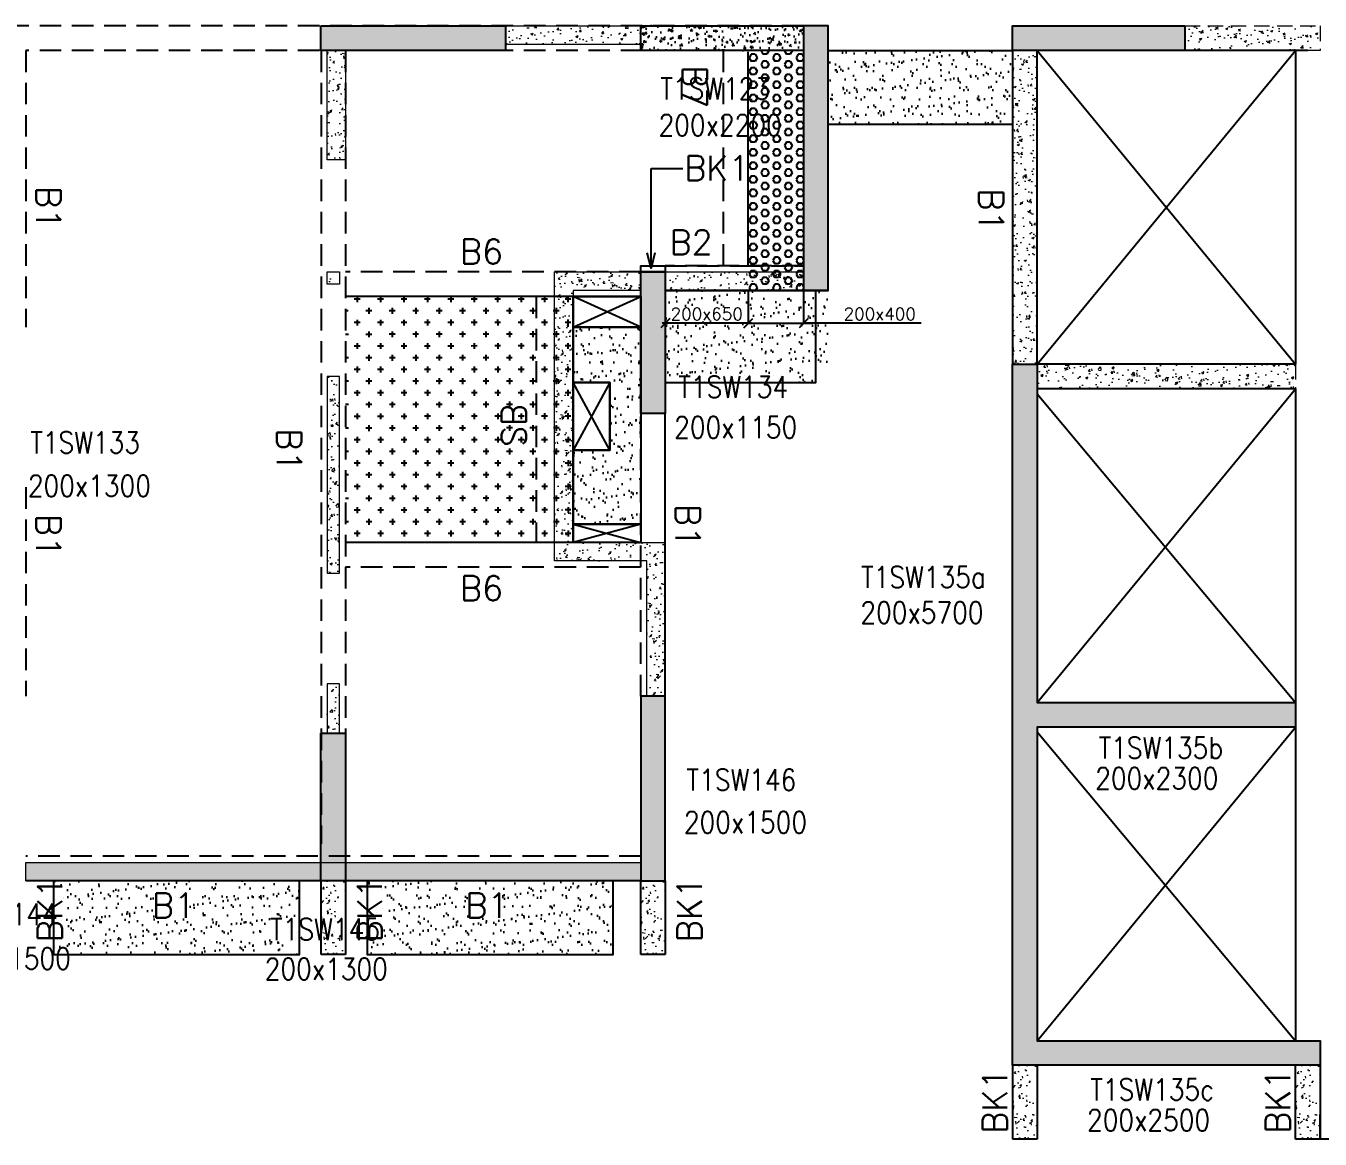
# Model space of a CAD drawing. Header units: millimetres. Extents: x 1078357 to 2594950, y -4969473 to -4636555.
# Drawn here: x 2223330 to 2233855, y -4676153 to -4667103 of the extents above; entities that cross this region are included whole.
import ezdxf

# ---------------------------------------------------------------- set-up
doc = ezdxf.new("R2010")
doc.units = ezdxf.units.MM
doc.header["$PDMODE"] = 35
for name, pattern in [('CONTINOUS', [0]), ('HIDDEN', [0.375, 0.25, -0.125]), ('New Retail block$0$CONTINOUS', [0])]:
    doc.linetypes.add(name, pattern=pattern)
doc.layers.get('0').update_dxf_attribs({"lineweight": 0})
doc.layers.get('Defpoints').update_dxf_attribs({"lineweight": 0})
for name, color, linetype, lineweight in [('A-_ANOTDIMA_D-', 6, 'Continuous', 13), ('COL. NO.', 30, 'Continuous', 25), ('COL. SIZE', 7, 'Continuous', 25), ('DIM', 9, 'Continuous', 25), ('HATCH', 8, 'Continuous', 30), ('RCC UPSTAND', 43, 'Continuous', 30), ('S-NON STR RCC WALL', 8, 'Continuous', 0)]:
    doc.layers.add(name, color=color, linetype=linetype, lineweight=lineweight)
for name, color, linetype in [('B-200x325', 201, 'HIDDEN'), ('B-200x375', 41, 'HIDDEN'), ('B-200x400', 44, 'HIDDEN'), ('B-200x650', 241, 'HIDDEN'), ('B-300xSLAB THK.', 151, 'Continuous'), ('BK1-200x650', 241, 'HIDDEN'), ('DC BEAM NO.', 7, 'Continuous'), ('DROP SLAB', 8, 'Continuous'), ('NON STR. RCC WALL', 6, 'Continuous'), ('S-COLUMN_SHEAR WALL', 1, 'Continuous'), ('S-CUT OUT', 3, 'Continuous'), ('S-PROJECTION', 54, 'New Retail block$0$CONTINOUS'), ('SLAB FOLD', 8, 'Continuous')]:
    doc.layers.add(name, color=color, linetype=linetype)
doc.styles.add('Roman', font='romans')
doc.styles.add('ROMANS', font='romans.shx', dxfattribs={"width": 0.85})
doc.dimstyles.new('HARESH', dxfattribs={"dimtxt": 150, "dimasz": 75, "dimexe": 0, "dimexo": 0, "dimgap": 25, "dimtad": 1, "dimdec": 0, "dimdsep": 46, "dimtxsty": 'Roman', "dimblk": 'OBLIQUE', "dimcen": 225, "dimdle": 25, "dimclrd": 2, "dimclre": 2, "dimclrt": 7, "dimadec": 8, "dimazin": 1, "dimtfac": 1, "dimtdec": 0, "dimtmove": 0, "dimatfit": 0, "dimfxl": 1, "dimlwd": -1, "dimlwe": -1, "dimarcsym": 0})
pattern_1 = [(50, (-4174040.86, 23111537.25), (182.184669, -15.9390855), [19.05, -209.55]), (355, (-4174040.86, 23111537.25), (-35.2434214, 191.0568452), [15.24, -167.6405842]), (100.4514447, (-4174025.68, 23111535.92), (146.9412471, 175.1177519), [16.1900088, -178.0902446]), (46.1842, (-4174040.86, 23111588.05), (271.0790409, -42.042328), [28.575, -314.325]), (96.6355576, (-4174018.27, 23111584.54), (237.404134, 247.4261246), [24.2850231, -267.1356082]), (351.1841512, (-4174040.86, 23111588.05), (237.404134, 247.4261246), [22.859967, -251.459732]), (21, (-4174015.46, 23111575.35), (151.6143913, -102.2651982), [19.05, -209.55]), (326, (-4174015.46, 23111575.35), (61.8020283, 184.1879661), [15.24, -167.64]), (71.451445, (-4174002.83, 23111566.83), (213.4164193, 81.9227689), [16.1900088, -178.0899376]), (37.5, (-4174040.86, 23111537.25), (3.08860325, 84.55503887), [0, -165.608, 0, -170.18, 0, -168.275]), (7.5, (-4174040.86, 23111537.25), (66.8196625, 100.18057482), [0, -97.028, 0, -161.798, 0, -64.135]), (327.5, (-4174097.5, 23111537.25), (135.59059517, -5.728744), [0, -63.5, 0, -198.12, 0, -262.89]), (317.5, (-4174122.9, 23111537.25), (148.1291814, 25.42649103), [0, -82.55, 0, -131.572, 0, -186.69])]

# ---------------------------------------------------------------- blocks, each defined once
blk = doc.blocks.new('_Oblique')
at = {"color": 0, "linetype": 'ByBlock', "lineweight": -2}
blk.add_line((-0.5, -0.5), (0.5, 0.5), dxfattribs=at)
blk = doc.blocks.new('*D1598')
at = {"layer": 'Defpoints', "color": 0, "ltscale": 700, "transparency": 16777216}
for p in [(2229205, -4669253, 0), (2229655, -4669253, 0), (2229655, -4669519)]:
    blk.add_point(p, dxfattribs=at)
at = {"layer": 'DIM', "color": 2, "ltscale": 700, "transparency": 16777216}
for p, q in [((2229205, -4669253), (2229205, -4669519)), ((2229655, -4669253), (2229655, -4669519)), ((2229205, -4669519), (2229130, -4669519)), ((2229205, -4669519), (2229655, -4669519)), ((2229205, -4669519), (2229655, -4669519)), ((2229655, -4669519), (2229730, -4669519)), ((2230611, -4669519), (2229655, -4669519))]:
    blk.add_line(p, q, dxfattribs=at)
at = {"layer": 'DIM', "color": 2, "ltscale": 700, "transparency": 16777216, "xscale": 75, "yscale": 75, "zscale": 75}
blk.add_blockref('_Oblique', (2229205, -4669519), dxfattribs=at)
at = {"layer": 'DIM', "color": 2, "ltscale": 700, "transparency": 16777216, "xscale": 75, "yscale": 75, "zscale": 75, "rotation": 180}
blk.add_blockref('_Oblique', (2229655, -4669519), dxfattribs=at)
at = {"layer": 'DIM', "color": 7, "ltscale": 700, "transparency": 16777216, "insert": (2230274, -4669444), "char_height": 150, "attachment_point": 5, "style": 'Roman'}
blk.add_mtext('{\\H0.666667x;200x400}', dxfattribs=at)
blk = doc.blocks.new('*D1599')
at = {"layer": 'Defpoints', "color": 0, "ltscale": 700, "transparency": 16777216}
for p in [(2228530, -4669253, 0), (2229205, -4669253), (2228530, -4669519)]:
    blk.add_point(p, dxfattribs=at)
at = {"layer": 'DIM', "color": 2, "ltscale": 700, "transparency": 16777216}
for p, q in [((2228530, -4669253), (2228530, -4669519)), ((2229205, -4669253), (2229205, -4669519)), ((2229230, -4669519), (2228505, -4669519))]:
    blk.add_line(p, q, dxfattribs=at)
at = {"layer": 'DIM', "color": 2, "ltscale": 700, "transparency": 16777216, "xscale": 75, "yscale": 75, "zscale": 75, "rotation": 180}
blk.add_blockref('_Oblique', (2228530, -4669519), dxfattribs=at)
at = {"layer": 'DIM', "color": 2, "ltscale": 700, "transparency": 16777216, "xscale": 75, "yscale": 75, "zscale": 75}
blk.add_blockref('_Oblique', (2229205, -4669519), dxfattribs=at)
at = {"layer": 'DIM', "color": 7, "ltscale": 700, "transparency": 16777216, "insert": (2228867, -4669444), "char_height": 150, "attachment_point": 5, "style": 'Roman'}
blk.add_mtext('{\\H0.666667x;200x650}', dxfattribs=at)
blk = doc.blocks.new('G$CD63B60BD')
at = {"layer": 'COL. NO.', "linetype": 'Continuous', "style": 'ROMANS', "width": 0.85}
for s, p in [('T1SW123', (63135, 6352, -320)), ('T1SW134', (63281, 3927, -320)), ('T1SW133', (58011, 3475, -320)), ('T1SW135a', (64768, 2381, -641)), ('T1SW135b', (66699, 993, -320)), ('T1SW146', (63348, 733, -320)), ('T1SW144', (57341, -360, -320)), ('T1SW145', (59962, -482, -320)), ('T1SW135c', (66632, -1785, -320))]:
    blk.add_text(s, height=175, dxfattribs=at).set_placement(p)
at = {"layer": 'COL. SIZE', "linetype": 'Continuous', "style": 'ROMANS', "width": 0.85}
for s, p in [('200x2200', (63121, 6056, -320)), ('200x1150', (63248, 3599, -320)), ('200x1300', (57992, 3123, -320)), ('200x5700', (64762, 2093, -641)), ('200x2300', (66672, 745, -320)), ('200x1500', (63327, 388, -320)), ('200x1500', (57340, -720, -320)), ('200x1300', (59918, -804, -320)), ('200x2500', (66605, -2033, -320))]:
    blk.add_text(s, height=175, dxfattribs=at).set_placement(p)

msp = doc.modelspace()

# ---------------------------------------------------------------- hatches: boundary and pattern name
at = {"layer": 'DROP SLAB'}
h = msp.add_hatch(dxfattribs=at)
h.set_pattern_fill('CROSS', color=8, scale=15, angle=0.03079)
h.set_pattern_definition([(180.03079016, (-3293511.54, 18747592.27), (-95.19879988, -95.3011726), [47.625, -142.875]), (270.03079016, (-3293535.365, 18747616.07), (95.3011726, -95.19879988), [47.625, -142.875])])
h.paths.add_polyline_path([(2227780, -4669302.6), (2225929.6, -4669302.5), (2225929.6, -4671302.3), (2227780, -4671302.4)])
at = {"layer": 'HATCH'}
h = msp.add_hatch(dxfattribs=at)
h.set_pattern_fill('AR-SAND', color=8, scale=3, angle=179.97015)
h.set_pattern_definition([(37.4701541, (-1812328.22, 14015386.83), (-4.72361136, 146.8264517), [0, -115.824, 0, -129.54, 0, -123.825]), (7.4701541, (-1812328.22, 14015386.83), (134.9689868, 214.9772528), [0, -62.484, 0, -104.394, 0, -40.005]), (327.4701541, (-1812421.94, 14015386.87), (237.2979035, 0.3075449), [0, -38.1, 0, -137.16, 0, -179.07]), (317.4701541, (-1812421.94, 14015386.87), (229.1017424, 66.759465), [0, -19.05, 0, -89.916, 0, -102.87])])
h.paths.add_polyline_path([(2231355, -4667302.4), (2229855, -4667302.4), (2229855, -4667902.6), (2231355, -4667902.6)])
h = msp.add_hatch(dxfattribs=at)
h.set_pattern_fill('AR-SAND', color=8, scale=3, angle=179.97015)
h.set_pattern_definition([(37.4701541, (-1824678.33, 14013436.91), (-4.72361136, 146.8264517), [0, -115.824, 0, -129.54, 0, -123.825]), (7.4701541, (-1824678.33, 14013436.9), (134.9689868, 214.9772528), [0, -62.484, 0, -104.394, 0, -40.005]), (327.4701541, (-1824772.05, 14013436.96), (237.2979035, 0.3075449), [0, -38.1, 0, -137.16, 0, -179.07]), (317.4701541, (-1824772.05, 14013436.96), (229.1017424, 66.759465), [0, -19.05, 0, -89.916, 0, -102.87])])
h.paths.add_polyline_path([(2229754.6, -4669252.5), (2228529.9, -4669252.5), (2228529.9, -4670002.5), (2229754.6, -4670002.5)])
h = msp.add_hatch(dxfattribs=at)
h.set_pattern_fill('AR-SAND', color=8, scale=3, angle=179.97015)
h.set_pattern_definition([(37.4701541, (-1824678.23, 14013436.91), (-4.72361136, 146.8264517), [0, -115.824, 0, -129.54, 0, -123.825]), (7.4701541, (-1824678.23, 14013436.9), (134.9689868, 214.9772528), [0, -62.484, 0, -104.394, 0, -40.005]), (327.4701541, (-1824771.95, 14013436.96), (237.2979035, 0.3075449), [0, -38.1, 0, -137.16, 0, -179.07]), (317.4701541, (-1824771.95, 14013436.96), (229.1017424, 66.759465), [0, -19.05, 0, -89.916, 0, -102.87])])
h.paths.add_polyline_path([(2229855, -4669252.5), (2228530, -4669252.5), (2228530, -4669852.5), (2229855, -4669852.5)])
h = msp.add_hatch(dxfattribs=at)
h.set_pattern_fill('AR-SAND', color=8, scale=3, angle=359.97015)
h.set_pattern_definition([(37.47015413, (-2794053.19, 18697456.06), (-4.72361136, 146.8264517), [0, -115.824, 0, -129.54, 0, -123.825]), (7.4701541, (-2794053.19, 18697456.06), (134.9689868, 214.9772528), [0, -62.484, 0, -104.394, 0, -40.005]), (327.4701541, (-2794146.91, 18697456.1), (237.2979035, 0.3075449), [0, -38.1, 0, -137.16, 0, -179.07]), (317.4701541, (-2794146.91, 18697456.1), (229.1017424, 66.759465), [0, -19.05, 0, -89.916, 0, -102.87])])
h.paths.add_polyline_path([(2228330, -4671152.6), (2227780, -4671152.6), (2227780, -4670552.5), (2228080, -4670552.5), (2228080, -4670002.6), (2227780, -4670002.6), (2227780, -4669552.6), (2228330, -4669552.6)])
h = msp.add_hatch(dxfattribs=at)
h.set_pattern_fill('AR-SAND', color=8, scale=3, angle=179.97015)
h.set_pattern_definition([(37.47015413, (-2907527.94, 18697456.1), (-4.72361136, 146.8264517), [0, -115.824, 0, -129.54, 0, -123.825]), (7.4701541, (-2907527.94, 18697456.1), (134.9689868, 214.9772528), [0, -62.484, 0, -104.394, 0, -40.005]), (327.4701541, (-2907621.67, 18697456.14), (237.2979035, 0.3075449), [0, -38.1, 0, -137.16, 0, -179.07]), (317.4701541, (-2907621.67, 18697456.14), (229.1017424, 66.759465), [0, -19.05, 0, -89.916, 0, -102.87])])
h.paths.add_polyline_path([(2225555, -4674052.5), (2223555, -4674052.5), (2223555, -4674652.5), (2225555, -4674652.5)])
h = msp.add_hatch(dxfattribs=at)
h.set_pattern_fill('AR-SAND', color=8, scale=3, angle=179.97015)
h.set_pattern_definition([(37.47015413, (-2910077.94, 18697456.1), (-4.72361136, 146.8264517), [0, -115.824, 0, -129.54, 0, -123.825]), (7.4701541, (-2910077.94, 18697456.1), (134.9689868, 214.9772528), [0, -62.484, 0, -104.394, 0, -40.005]), (327.4701541, (-2910171.67, 18697456.14), (237.2979035, 0.3075449), [0, -38.1, 0, -137.16, 0, -179.07]), (317.4701541, (-2910171.67, 18697456.14), (229.1017424, 66.759465), [0, -19.05, 0, -89.916, 0, -102.87])])
h.paths.add_polyline_path([(2228105, -4674052.5), (2226105, -4674052.5), (2226105, -4674652.5), (2228105, -4674652.5)])
at = {"layer": 'RCC UPSTAND'}
h = msp.add_hatch(dxfattribs=at)
h.set_pattern_fill('AR-CONC', color=8, scale=20, angle=90)
h.set_pattern_definition([(140, (-980045.38, -7204522.09), (12.550427, 143.4520365), [15, -165]), (85, (-980045.38, -7204522.09), (-150.438427, -27.7502667), [12, -132]), (190.4514445, (-980044.33, -7204510.14), (-137.887998, 115.7017693), [12.7480384, -140.2284224]), (136.1842, (-980085.38, -7204522.09), (33.103856, 213.448266), [22.5, -247.5]), (186.6356355, (-980082.62, -7204504.3), (-194.82372, 186.932389), [19.122068, -210.342752]), (81.184164, (-980085.38, -7204522.1), (-194.82372, 186.932389), [18, -198]), (111, (-980075.38, -7204502.09), (80.523778, 119.3814104), [15, -165]), (56, (-980075.38, -7204502.09), (-145.030009, 48.6630664), [12, -132]), (161.4514447, (-980068.67, -7204492.14), (-64.5062306, 168.0444753), [12.748038, -140.2284224]), (127.5, (-980045.38, -7204522.09), (-66.57877077, 2.43197106), [0, -130.4, 0, -134, 0, -132.5]), (97.5, (-980045.38, -7204522.09), (-78.8823424, 52.6139075), [0, -76.4, 0, -127.4, 0, -50.5]), (57.5, (-980045.38, -7204566.69), (4.51097435, 106.7644872), [0, -50, 0, -156, 0, -207]), (47.5, (-980045.38, -7204586.69), (-20.0209965, 116.6372339), [0, -65, 0, -103.6, 0, -147])])
h.paths.add_polyline_path([(2229654.6, -4667102.6), (2229654.6, -4667302.6), (2228329.6, -4667302.6), (2228329.6, -4667102.6)])
at = {"layer": 'S-COLUMN_SHEAR WALL', "lineweight": 25}
h = msp.add_hatch(color=1, dxfattribs=at)
h.dxf.hatch_style = 1
h.paths.add_polyline_path([(2225729.6, -4667102.5), (2227229.6, -4667102.5), (2227229.6, -4667302.5), (2225729.6, -4667302.5)])
h = msp.add_hatch(color=1, dxfattribs=at)
h.dxf.hatch_style = 1
h.paths.add_polyline_path([(2229654.6, -4669252.6), (2229854.6, -4669252.6), (2229854.6, -4667102.6), (2229654.6, -4667102.6)])
h = msp.add_hatch(color=1, dxfattribs=at)
h.dxf.hatch_style = 1
h.paths.add_polyline_path([(2232754.6, -4667102.6), (2232754.6, -4667302.6), (2231354.6, -4667302.6), (2231354.6, -4667102.6)])
at = {"layer": 'S-COLUMN_SHEAR WALL', "lineweight": 25, "extrusion": (-1.00316e-06, -1.91639e-11, 1)}
h = msp.add_hatch(color=1, dxfattribs=at)
h.dxf.hatch_style = 1
h.paths.add_polyline_path([(2228329.6, -4669102.6), (2228529.6, -4669102.6), (2228529.6, -4670252.6), (2228329.6, -4670252.6)])
at = {"layer": 'S-COLUMN_SHEAR WALL', "lineweight": 25}
h = msp.add_hatch(color=1, dxfattribs=at)
h.dxf.hatch_style = 1
h.paths.add_polyline_path([(2233654.6, -4672602.6), (2233654.6, -4672802.6), (2231554.6, -4672802.6), (2231554.6, -4675352.6), (2233854.6, -4675352.6), (2233854.6, -4675552.6), (2231354.6, -4675552.6), (2231354.6, -4669852.6), (2231554.6, -4669852.6), (2231554.6, -4672602.6)])
at = {"layer": 'S-COLUMN_SHEAR WALL', "lineweight": 25, "extrusion": (-1.00316e-06, -1.91639e-11, 1)}
h = msp.add_hatch(color=1, dxfattribs=at)
h.dxf.hatch_style = 1
h.paths.add_polyline_path([(2228329.6, -4674052.6), (2228529.6, -4674052.6), (2228529.6, -4672552.5), (2228329.6, -4672552.5)])
at = {"layer": 'S-COLUMN_SHEAR WALL', "lineweight": 25}
h = msp.add_hatch(color=1, dxfattribs=at)
h.dxf.hatch_style = 1
h.paths.add_polyline_path([(2225929.6, -4672852.5), (2225929.6, -4674052.6), (2225729.6, -4674052.6), (2225729.6, -4672852.5)])
at = {"layer": 'S-NON STR RCC WALL', "ltscale": 700}
h = msp.add_hatch(dxfattribs=at)
h.set_pattern_fill('AR-CONC', color=256)
h.set_pattern_definition([(50, (2187263.24, -4901009.39), (182.18467, -15.93909), [19.05, -209.55]), (355, (2187263.24, -4901009.4), (-35.24342, 191.05685), [15.24, -167.64058]), (100.451445, (2187278.42, -4901010.72), (146.94125, 175.11775), [16.19001, -178.09024]), (46.1842, (2187263.24, -4900958.6), (271.07904, -42.04233), [28.575, -314.325]), (96.63556, (2187285.83, -4900962.1), (237.40413, 247.42612), [24.28502, -267.1356]), (351.18415, (2187263.24, -4900958.6), (237.40413, 247.42612), [22.85997, -251.45973]), (21, (2187288.64, -4900971.29), (151.61439, -102.2652), [19.05, -209.55]), (326, (2187288.64, -4900971.3), (61.80203, 184.18797), [15.24, -167.64]), (71.451445, (2187301.27, -4900979.81), (213.41642, 81.92277), [16.19001, -178.08994]), (37.5, (2187263.24, -4901009.39), (3.088603, 84.555039), [0, -165.608, 0, -170.18, 0, -168.275]), (7.5, (2187263.24, -4901009.39), (66.819663, 100.180575), [0, -97.028, 0, -161.798, 0, -64.135]), (327.5, (2187206.595, -4901009.39), (135.590595, -5.728744), [0, -63.5, 0, -198.12, 0, -262.89]), (317.5, (2187181.2, -4901009.39), (148.12918, 25.42649), [0, -82.55, 0, -131.572, 0, -186.69])])
h.paths.add_polyline_path([(2227229.8, -4667102.5), (2228329.8, -4667102.5), (2228329.8, -4667252.5), (2227229.8, -4667252.5)])
at = {"layer": 'S-NON STR RCC WALL', "linetype": 'HIDDEN', "ltscale": 500}
h = msp.add_hatch(dxfattribs=at)
h.set_pattern_fill('AR-CONC', color=256, angle=180)
h.set_pattern_definition([(50, (1101882.18, 14064.9), (182.184669, -15.9390855), [19.05, -209.55]), (355, (1101882.18, 14064.9), (-35.2434214, 191.056845), [15.24, -167.640584]), (100.4514447, (1101897.36, 14063.57), (146.941247, 175.117752), [16.190009, -178.0902446]), (46.1842, (1101882.18, 14115.7), (271.079041, -42.042328), [28.575, -314.325]), (96.6355576, (1101904.77, 14112.2), (237.404134, 247.426125), [24.285023, -267.135608]), (351.184151, (1101882.18, 14115.7), (237.404134, 247.426125), [22.859967, -251.459732]), (21, (1101907.58, 14103), (151.6143913, -102.265198), [19.05, -209.55]), (326, (1101907.58, 14103), (61.802028, 184.187966), [15.24, -167.64]), (71.451445, (1101920.21, 14094.48), (213.416419, 81.922769), [16.190009, -178.0899376]), (37.5, (1101882.18, 14064.9), (3.08860325, 84.5550389), [0, -165.608, 0, -170.18, 0, -168.275]), (7.5, (1101882.18, 14064.9), (66.8196625, 100.1805748), [0, -97.028, 0, -161.798, 0, -64.135]), (327.5, (1101825.536, 14064.9), (135.5905952, -5.728744), [0, -63.5, 0, -198.12, 0, -262.89]), (317.5, (1101800.14, 14064.9), (148.1291814, 25.426491), [0, -82.55, 0, -131.572, 0, -186.69])])
h.paths.add_polyline_path([(2232755, -4667102.5), (2233855, -4667102.5), (2233855, -4667302.5), (2232755, -4667302.5)])
at = {"layer": 'S-NON STR RCC WALL'}
h = msp.add_hatch(dxfattribs=at)
h.set_pattern_fill('AR-CONC', color=256, angle=180)
h.set_pattern_definition([(50, (-5225755.32, 27792266.4), (182.184669, -15.93908554), [19.05, -209.55]), (355, (-5225755.32, 27792266.4), (-35.2434214, 191.0568452), [15.24, -167.6405842]), (100.4514447, (-5225740.14, 27792265.08), (146.9412471, 175.1177519), [16.1900088, -178.0902446]), (46.1842, (-5225755.32, 27792317.2), (271.0790409, -42.042328), [28.575, -314.325]), (96.6355576, (-5225732.73, 27792313.7), (237.404134, 247.4261246), [24.2850231, -267.1356082]), (351.1841512, (-5225755.32, 27792317.2), (237.404134, 247.4261246), [22.859967, -251.459732]), (21, (-5225729.92, 27792304.5), (151.6143913, -102.2651982), [19.05, -209.55]), (326, (-5225729.92, 27792304.5), (61.8020283, 184.1879661), [15.24, -167.64]), (71.451445, (-5225717.29, 27792295.98), (213.4164193, 81.9227689), [16.1900088, -178.0899376]), (37.5, (-5225755.32, 27792266.405), (3.08860325, 84.55503887), [0, -165.608, 0, -170.18, 0, -168.275]), (7.5, (-5225755.32, 27792266.405), (66.8196625, 100.18057482), [0, -97.028, 0, -161.798, 0, -64.135]), (327.5, (-5225811.964, 27792266.405), (135.59059517, -5.72874399), [0, -63.5, 0, -198.12, 0, -262.89]), (317.5, (-5225837.36, 27792266.4), (148.1291814, 25.42649103), [0, -82.55, 0, -131.572, 0, -186.69])])
h.paths.add_polyline_path([(2225780, -4667302.5), (2225930, -4667302.5), (2225930, -4668192.5), (2225780, -4668192.5)])
at = {"layer": 'S-NON STR RCC WALL', "linetype": 'HIDDEN', "ltscale": 500}
h = msp.add_hatch(dxfattribs=at)
h.set_pattern_fill('AR-CONC', color=256, angle=180)
h.set_pattern_definition([(50, (4657.46, 4698084.09), (182.184669, -15.9390855), [19.05, -209.55]), (355, (4657.46, 4698084.09), (-35.2434214, 191.0568452), [15.24, -167.640584]), (100.4514447, (4672.64, 4698082.76), (146.941247, 175.117752), [16.1900088, -178.0902446]), (46.1842, (4657.46, 4698134.9), (271.079041, -42.042328), [28.575, -314.325]), (96.6355576, (4680.05, 4698131.39), (237.404134, 247.4261246), [24.285023, -267.135608]), (351.1841512, (4657.46, 4698134.9), (237.404134, 247.4261246), [22.859967, -251.459732]), (21, (4682.86, 4698122.19), (151.6143913, -102.2651982), [19.05, -209.55]), (326, (4682.86, 4698122.19), (61.8020283, 184.187966), [15.24, -167.64]), (71.451445, (4695.5, 4698113.67), (213.4164193, 81.922769), [16.1900088, -178.0899376]), (37.5, (4657.46, 4698084.09), (3.08860325, 84.55503887), [0, -165.608, 0, -170.18, 0, -168.275]), (7.5, (4657.46, 4698084.09), (66.8196625, 100.1805748), [0, -97.028, 0, -161.798, 0, -64.135]), (327.5, (4600.82, 4698084.09), (135.59059517, -5.728744), [0, -63.5, 0, -198.12, 0, -262.89]), (317.5, (4575.42, 4698084.09), (148.1291814, 25.426491), [0, -82.55, 0, -131.572, 0, -186.69])])
h.paths.add_polyline_path([(2231355, -4667302.5), (2231555, -4667302.5), (2231555, -4669852.5), (2231355, -4669852.5)])
at = {"layer": 'S-NON STR RCC WALL'}
h = msp.add_hatch(dxfattribs=at)
h.set_pattern_fill('AR-CONC', color=256, angle=180)
h.set_pattern_definition([(50, (3323054.36, -9578126.59), (182.184669, -15.9390855), [19.05, -209.55]), (355, (3323054.36, -9578126.59), (-35.2434214, 191.056845), [15.24, -167.640584]), (100.4514447, (3323069.54, -9578127.91), (146.941247, 175.117752), [16.190009, -178.0902446]), (46.1842, (3323054.36, -9578075.79), (271.079041, -42.042328), [28.575, -314.325]), (96.6355576, (3323076.95, -9578079.3), (237.404134, 247.426125), [24.285023, -267.135608]), (351.184151, (3323054.36, -9578075.79), (237.404134, 247.426125), [22.859967, -251.459732]), (21, (3323079.76, -9578088.49), (151.6143913, -102.265198), [19.05, -209.55]), (326, (3323079.76, -9578088.49), (61.802028, 184.187966), [15.24, -167.64]), (71.451445, (3323092.4, -9578097), (213.416419, 81.922769), [16.190009, -178.0899376]), (37.5, (3323054.36, -9578126.585), (3.08860325, 84.5550389), [0, -165.608, 0, -170.18, 0, -168.275]), (7.5, (3323054.36, -9578126.585), (66.8196625, 100.1805748), [0, -97.028, 0, -161.798, 0, -64.135]), (327.5, (3322997.72, -9578126.585), (135.5905952, -5.728744), [0, -63.5, 0, -198.12, 0, -262.89]), (317.5, (3322972.32, -9578126.59), (148.1291814, 25.426491), [0, -82.55, 0, -131.572, 0, -186.69])])
h.paths.add_polyline_path([(2225780, -4669102.3), (2225880, -4669102.3), (2225880, -4669202.3), (2225780, -4669202.3)])
h = msp.add_hatch(dxfattribs=at)
h.set_pattern_fill('AR-CONC', color=256)
h.set_pattern_definition(pattern_1)
h.paths.add_polyline_path([(2227630, -4671452.6), (2227630, -4669102.6), (2228330, -4669102.6), (2228330, -4669252.6), (2227780, -4669252.6), (2227780, -4671302.6), (2228530, -4671302.6), (2228530, -4672552.5), (2228380, -4672552.5), (2228380, -4671452.6)])
h = msp.add_hatch(dxfattribs=at)
h.set_pattern_fill('AR-CONC', color=256)
h.set_pattern_definition(pattern_1)
h.paths.add_polyline_path([(2229655, -4669252.6), (2228530, -4669252.6), (2228530, -4669102.6), (2229655, -4669102.6)])
h = msp.add_hatch(dxfattribs=at)
h.set_pattern_fill('AR-CONC', color=256, angle=180)
h.set_pattern_definition([(50, (3323067.57, -9576761.92), (182.184669, -15.9390855), [19.05, -209.55]), (355, (3323067.57, -9576761.92), (-35.2434214, 191.056845), [15.24, -167.640584]), (100.4514447, (3323082.76, -9576763.25), (146.941247, 175.117752), [16.190009, -178.0902446]), (46.1842, (3323067.57, -9576711.12), (271.079041, -42.042328), [28.575, -314.325]), (96.6355576, (3323090.16, -9576714.62), (237.404134, 247.426125), [24.285023, -267.135608]), (351.184151, (3323067.57, -9576711.12), (237.404134, 247.426125), [22.859967, -251.459732]), (21, (3323092.97, -9576723.82), (151.6143913, -102.265198), [19.05, -209.55]), (326, (3323092.97, -9576723.82), (61.802028, 184.187966), [15.24, -167.64]), (71.451445, (3323105.61, -9576732.34), (213.416419, 81.922769), [16.190009, -178.0899376]), (37.5, (3323067.575, -9576761.92), (3.08860325, 84.5550389), [0, -165.608, 0, -170.18, 0, -168.275]), (7.5, (3323067.575, -9576761.92), (66.8196625, 100.1805748), [0, -97.028, 0, -161.798, 0, -64.135]), (327.5, (3323010.93, -9576761.92), (135.5905952, -5.728744), [0, -63.5, 0, -198.12, 0, -262.89]), (317.5, (3322985.53, -9576761.92), (148.1291814, 25.426491), [0, -82.55, 0, -131.572, 0, -186.69])])
h.paths.add_polyline_path([(2225780, -4671552.3), (2225880, -4671552.3), (2225880, -4669952.3), (2225780, -4669952.3)])
at = {"layer": 'S-NON STR RCC WALL', "linetype": 'HIDDEN', "ltscale": 500}
h = msp.add_hatch(dxfattribs=at)
h.set_pattern_fill('AR-CONC', color=256, angle=180)
h.set_pattern_definition([(50, (3292831.63, -9353973.47), (182.184669, -15.9390855), [19.05, -209.55]), (355, (3292831.63, -9353973.47), (-35.2434214, 191.056845), [15.24, -167.640584]), (100.4514447, (3292846.8, -9353974.8), (146.941247, 175.117752), [16.190009, -178.0902446]), (46.1842, (3292831.63, -9353922.67), (271.079041, -42.042328), [28.575, -314.325]), (96.6355576, (3292854.22, -9353926.18), (237.404134, 247.426125), [24.285023, -267.135608]), (351.184151, (3292831.63, -9353922.67), (237.404134, 247.426125), [22.859967, -251.459732]), (21, (3292857.03, -9353935.37), (151.6143913, -102.265198), [19.05, -209.55]), (326, (3292857.03, -9353935.37), (61.802028, 184.187966), [15.24, -167.64]), (71.451445, (3292869.66, -9353943.9), (213.416419, 81.922769), [16.190009, -178.0899376]), (37.5, (3292831.626, -9353973.47), (3.08860325, 84.5550389), [0, -165.608, 0, -170.18, 0, -168.275]), (7.5, (3292831.63, -9353973.47), (66.8196625, 100.1805748), [0, -97.028, 0, -161.798, 0, -64.135]), (327.5, (3292774.984, -9353973.47), (135.5905952, -5.728744), [0, -63.5, 0, -198.12, 0, -262.89]), (317.5, (3292749.58, -9353973.47), (148.1291814, 25.426491), [0, -82.55, 0, -131.572, 0, -186.69])])
h.paths.add_polyline_path([(2231555, -4669852.5), (2233655, -4669852.5), (2233655, -4670052.5), (2231555, -4670052.5)])
at = {"layer": 'S-NON STR RCC WALL'}
h = msp.add_hatch(dxfattribs=at)
h.set_pattern_fill('AR-CONC', color=256, angle=180)
h.set_pattern_definition([(50, (2225842.86, -4892742.73), (182.18467, -15.93909), [19.05, -209.55]), (355, (2225842.86, -4892742.73), (-35.24342, 191.05685), [15.24, -167.64058]), (100.451445, (2225858.04, -4892744.06), (146.94125, 175.11775), [16.19001, -178.09024]), (46.1842, (2225842.86, -4892691.93), (271.07904, -42.04233), [28.575, -314.325]), (96.63556, (2225865.45, -4892695.44), (237.40413, 247.42612), [24.28502, -267.1356]), (351.18415, (2225842.86, -4892691.93), (237.40413, 247.42612), [22.85997, -251.45973]), (21, (2225868.26, -4892704.63), (151.61439, -102.2652), [19.05, -209.55]), (326, (2225868.26, -4892704.63), (61.80203, 184.18797), [15.24, -167.64]), (71.451445, (2225880.9, -4892713.16), (213.41642, 81.92277), [16.19001, -178.08994]), (37.5, (2225842.86, -4892742.733), (3.088603, 84.555039), [0, -165.608, 0, -170.18, 0, -168.275]), (7.5, (2225842.86, -4892742.73), (66.819663, 100.180575), [0, -97.028, 0, -161.798, 0, -64.135]), (327.5, (2225786.22, -4892742.73), (135.590595, -5.728744), [0, -63.5, 0, -198.12, 0, -262.89]), (317.5, (2225760.82, -4892742.73), (148.12918, 25.42649), [0, -82.55, 0, -131.572, 0, -186.69])])
h.paths.add_polyline_path([(2225780, -4672852.8), (2225880, -4672852.8), (2225880, -4672452.3), (2225780, -4672452.3)])
h = msp.add_hatch(dxfattribs=at)
h.set_pattern_fill('AR-CONC', color=256)
h.set_pattern_definition([(50, (-5271265.58, 27795556.43), (182.184669, -15.93908554), [19.05, -209.55]), (355, (-5271265.58, 27795556.43), (-35.2434214, 191.0568452), [15.24, -167.6405842]), (100.4514447, (-5271250.4, 27795555.1), (146.9412471, 175.1177519), [16.1900088, -178.0902446]), (46.1842, (-5271265.58, 27795607.23), (271.0790409, -42.042328), [28.575, -314.325]), (96.6355576, (-5271242.99, 27795603.73), (237.404134, 247.4261246), [24.2850231, -267.1356082]), (351.1841512, (-5271265.58, 27795607.23), (237.404134, 247.4261246), [22.859967, -251.459732]), (21, (-5271240.18, 27795594.53), (151.6143913, -102.2651982), [19.05, -209.55]), (326, (-5271240.18, 27795594.53), (61.8020283, 184.1879661), [15.24, -167.64]), (71.451445, (-5271227.54, 27795586.01), (213.4164193, 81.9227689), [16.1900088, -178.0899376]), (37.5, (-5271265.576, 27795556.434), (3.08860325, 84.55503887), [0, -165.608, 0, -170.18, 0, -168.275]), (7.5, (-5271265.58, 27795556.43), (66.8196625, 100.18057482), [0, -97.028, 0, -161.798, 0, -64.135]), (327.5, (-5271322.22, 27795556.434), (135.59059517, -5.72874399), [0, -63.5, 0, -198.12, 0, -262.89]), (317.5, (-5271347.62, 27795556.43), (148.1291814, 25.42649103), [0, -82.55, 0, -131.572, 0, -186.69])])
h.paths.add_polyline_path([(2228327.1, -4674052.6), (2223330, -4674052.6), (2223330, -4673902.6), (2228327.1, -4673902.6)])
h = msp.add_hatch(dxfattribs=at)
h.set_pattern_fill('AR-CONC', color=256, angle=180)
h.set_pattern_definition([(50, (-7404442.29, 37565054.75), (182.184669, -15.93908554), [19.05, -209.55]), (355, (-7404442.29, 37565054.75), (-35.2434214, 191.0568452), [15.24, -167.6405842]), (100.4514447, (-7404427.1, 37565053.42), (146.9412471, 175.1177519), [16.1900088, -178.0902446]), (46.1842, (-7404442.29, 37565105.55), (271.0790409, -42.0423279), [28.575, -314.325]), (96.6355576, (-7404419.7, 37565102.05), (237.404134, 247.4261246), [24.2850231, -267.1356082]), (351.1841512, (-7404442.3, 37565105.55), (237.404134, 247.4261246), [22.859967, -251.459732]), (21, (-7404416.89, 37565092.85), (151.61439127, -102.2651982), [19.05, -209.55]), (326, (-7404416.89, 37565092.85), (61.80202835, 184.1879661), [15.24, -167.64]), (71.451445, (-7404404.25, 37565084.33), (213.4164193, 81.9227689), [16.1900088, -178.0899376]), (37.5, (-7404442.287, 37565054.75), (3.08860325, 84.55503887), [0, -165.608, 0, -170.18, 0, -168.275]), (7.5, (-7404442.29, 37565054.75), (66.81966251, 100.18057482), [0, -97.028, 0, -161.798, 0, -64.135]), (327.5, (-7404498.93, 37565054.75), (135.59059517, -5.72874399), [0, -63.5, 0, -198.12, 0, -262.89]), (317.5, (-7404524.33, 37565054.75), (148.1291814, 25.42649103), [0, -82.55, 0, -131.572, 0, -186.69])])
h.paths.add_polyline_path([(2225929.9, -4674052.5), (2225730, -4674052.5), (2225730, -4674652.5), (2225929.9, -4674652.5), (2225930, -4674652.5), (2225930, -4674052.6)], is_closed=False)
h = msp.add_hatch(dxfattribs=at)
h.set_pattern_fill('AR-CONC', color=256, angle=180)
h.set_pattern_definition([(50, (-7401842.27, 37565054.75), (182.184669, -15.93908554), [19.05, -209.55]), (355, (-7401842.27, 37565054.75), (-35.2434214, 191.0568452), [15.24, -167.6405842]), (100.4514447, (-7401827.08, 37565053.42), (146.9412471, 175.1177519), [16.1900088, -178.0902446]), (46.1842, (-7401842.27, 37565105.55), (271.0790409, -42.0423279), [28.575, -314.325]), (96.6355576, (-7401819.68, 37565102.05), (237.404134, 247.4261246), [24.2850231, -267.1356082]), (351.1841512, (-7401842.27, 37565105.55), (237.404134, 247.4261246), [22.859967, -251.459732]), (21, (-7401816.87, 37565092.85), (151.61439127, -102.2651982), [19.05, -209.55]), (326, (-7401816.87, 37565092.85), (61.80202835, 184.1879661), [15.24, -167.64]), (71.451445, (-7401804.23, 37565084.33), (213.4164193, 81.9227689), [16.1900088, -178.0899376]), (37.5, (-7401842.265, 37565054.75), (3.08860325, 84.55503887), [0, -165.608, 0, -170.18, 0, -168.275]), (7.5, (-7401842.265, 37565054.75), (66.81966251, 100.18057482), [0, -97.028, 0, -161.798, 0, -64.135]), (327.5, (-7401898.91, 37565054.75), (135.59059517, -5.72874399), [0, -63.5, 0, -198.12, 0, -262.89]), (317.5, (-7401924.31, 37565054.75), (148.1291814, 25.42649103), [0, -82.55, 0, -131.572, 0, -186.69])])
h.paths.add_polyline_path([(2228530, -4674052.5), (2228330, -4674052.5), (2228330, -4674652.5), (2228530, -4674652.5), (2228530, -4674652.5), (2228530, -4674052.6)], is_closed=False)
h = msp.add_hatch(dxfattribs=at)
h.set_pattern_fill('AR-CONC', color=256, angle=180)
h.set_pattern_definition([(50, (-7398817.36, 37563554.77), (182.184669, -15.93908554), [19.05, -209.55]), (355, (-7398817.36, 37563554.77), (-35.2434214, 191.0568452), [15.24, -167.6405842]), (100.4514447, (-7398802.18, 37563553.44), (146.9412471, 175.1177519), [16.1900088, -178.0902446]), (46.1842, (-7398817.36, 37563605.57), (271.0790409, -42.0423279), [28.575, -314.325]), (96.6355576, (-7398794.77, 37563602.06), (237.404134, 247.4261246), [24.2850231, -267.1356082]), (351.1841512, (-7398817.36, 37563605.57), (237.404134, 247.4261246), [22.859967, -251.459732]), (21, (-7398791.96, 37563592.87), (151.61439127, -102.2651982), [19.05, -209.55]), (326, (-7398791.96, 37563592.87), (61.80202835, 184.1879661), [15.24, -167.64]), (71.451445, (-7398779.32, 37563584.34), (213.4164193, 81.9227689), [16.1900088, -178.0899376]), (37.5, (-7398817.36, 37563554.77), (3.08860325, 84.55503887), [0, -165.608, 0, -170.18, 0, -168.275]), (7.5, (-7398817.36, 37563554.77), (66.81966251, 100.18057482), [0, -97.028, 0, -161.798, 0, -64.135]), (327.5, (-7398874, 37563554.77), (135.59059517, -5.72874399), [0, -63.5, 0, -198.12, 0, -262.89]), (317.5, (-7398899.4, 37563554.77), (148.1291814, 25.42649103), [0, -82.55, 0, -131.572, 0, -186.69])])
h.paths.add_polyline_path([(2231554.9, -4675552.5), (2231354.9, -4675552.5), (2231354.9, -4676152.5), (2231554.9, -4676152.5), (2231554.9, -4676152.5), (2231554.9, -4675552.6)], is_closed=False)
h = msp.add_hatch(dxfattribs=at)
h.set_pattern_fill('AR-CONC', color=256, angle=180)
h.set_pattern_definition([(50, (-7396517.36, 37563554.77), (182.184669, -15.93908554), [19.05, -209.55]), (355, (-7396517.36, 37563554.77), (-35.2434214, 191.0568452), [15.24, -167.6405842]), (100.4514447, (-7396502.18, 37563553.44), (146.9412471, 175.1177519), [16.1900088, -178.0902446]), (46.1842, (-7396517.36, 37563605.57), (271.0790409, -42.0423279), [28.575, -314.325]), (96.6355576, (-7396494.77, 37563602.06), (237.404134, 247.4261246), [24.2850231, -267.1356082]), (351.1841512, (-7396517.36, 37563605.57), (237.404134, 247.4261246), [22.859967, -251.459732]), (21, (-7396491.96, 37563592.87), (151.61439127, -102.2651982), [19.05, -209.55]), (326, (-7396491.96, 37563592.87), (61.80202835, 184.1879661), [15.24, -167.64]), (71.451445, (-7396479.32, 37563584.34), (213.4164193, 81.9227689), [16.1900088, -178.0899376]), (37.5, (-7396517.36, 37563554.77), (3.08860325, 84.55503887), [0, -165.608, 0, -170.18, 0, -168.275]), (7.5, (-7396517.36, 37563554.77), (66.81966251, 100.18057482), [0, -97.028, 0, -161.798, 0, -64.135]), (327.5, (-7396574, 37563554.77), (135.59059517, -5.72874399), [0, -63.5, 0, -198.12, 0, -262.89]), (317.5, (-7396599.4, 37563554.77), (148.1291814, 25.42649103), [0, -82.55, 0, -131.572, 0, -186.69])])
h.paths.add_polyline_path([(2233854.9, -4675552.5), (2233654.9, -4675552.5), (2233654.9, -4676152.5), (2233854.9, -4676152.5), (2233854.9, -4676152.5), (2233854.9, -4675552.6)], is_closed=False)
at = {"layer": 'SLAB FOLD', "ltscale": 1000}
h = msp.add_hatch(dxfattribs=at)
h.set_pattern_fill('HEX', color=8, scale=10, angle=180)
h.set_pattern_definition([(180, (1070830.067, 207871.68), (-7e-15, -54.99261315), [31.75, -63.5]), (300, (1070830.067, 207871.68), (47.625, 27.4963066), [31.75, -63.5]), (240, (1070798.317, 207871.68), (47.625, -27.4963066), [31.75, -63.5])])
h.paths.add_polyline_path([(2229654.8, -4669252.5), (2229204.8, -4669252.5), (2229204.8, -4667302.6), (2229654.8, -4667302.6)])

# ---------------------------------------------------------------- linework, layer by layer
at = {"layer": 'B-200x325', "ltscale": 700}
for p, q in [((2228329.2, -4669102.5, 0), (2225929.3, -4669102.5, 0)), ((2228329.3, -4671502.3, 0), (2225929.3, -4671502.3, 0))]:
    msp.add_line(p, q, dxfattribs=at)
at = {"layer": 'B-200x325', "linetype": 'Continuous', "ltscale": 700}
for p, q in [((2228329.2, -4669302.5, 0), (2225929.3, -4669302.5, 0)), ((2228329.3, -4671302.3, 0), (2225929.3, -4671302.3, 0))]:
    msp.add_line(p, q, dxfattribs=at)
at = {"layer": 'B-200x375', "ltscale": 700}
msp.add_line((2229004.2, -4669052.5, 0), (2229004.2, -4667302.5, 0), dxfattribs=at)
at = {"layer": 'B-200x375', "linetype": 'Continuous', "ltscale": 700}
msp.add_line((2229204.2, -4669052.5, 0), (2229204.2, -4667313.2, 0), dxfattribs=at)
at = {"layer": 'B-200x400', "linetype": 'HIDDEN', "ltscale": 500}
msp.add_line((2229204.8, -4669052.6, 0), (2229654.8, -4669052.6, 0), dxfattribs=at)
at = {"layer": 'B-200x400', "linetype": 'ByBlock', "ltscale": 500}
msp.add_line((2229204.8, -4669252.6, 0), (2229654.8, -4669252.6, 0), dxfattribs=at)
at = {"layer": 'B-200x650', "linetype": 'HIDDEN', "ltscale": 700}
for p, q in [((2229654.8, -4667102.5, 0), (2217454.8, -4667102.5, 0)), ((2229654.8, -4667302.5, 0), (2223330, -4667302.5, 0)), ((2223330, -4667302.5, 0), (2223330, -4669552.5, 0)), ((2225730, -4667302.5, 0), (2225730, -4673752.5, 0)), ((2225930, -4667302.5, 0), (2225930, -4673752.5, 0)), ((2229655, -4669052.5, 0), (2228530, -4669052.5, 0)), ((2228530, -4669052.6, 0), (2229204.8, -4669052.6, 0)), ((2228330, -4672552.5, 0), (2228330, -4670252.5, 0)), ((2223330, -4670852.5, 0), (2223330, -4672552.5, 0)), ((2228330, -4673852.5, 0), (2223330, -4673852.5, 0))]:
    msp.add_line(p, q, dxfattribs=at)
at = {"layer": 'B-200x650', "linetype": 'CONTINOUS', "ltscale": 700}
for p, q in [((2229855, -4667302.5, 0), (2231355, -4667302.5, 0)), ((2231355, -4669852.5, 0), (2231355, -4667302.5, 0)), ((2231555, -4669852.5, 0), (2231555, -4667302.5, 0)), ((2233655, -4667302.5, 0), (2232755, -4667302.5, 0)), ((2233755, -4667302.5, 0), (2232955, -4667302.5, 0)), ((2233655, -4667302.5, 0), (2233655, -4669852.5, 0)), ((2228530, -4669252.6, 0), (2229204.8, -4669252.6, 0)), ((2233655, -4669852.5, 0), (2231555, -4669852.5, 0)), ((2233655, -4670052.5, 0), (2231555, -4670052.5, 0)), ((2233655, -4670052.5, 0), (2233655, -4672602.5, 0)), ((2228530, -4672552.5, 0), (2228530, -4670252.5, 0)), ((2233655, -4672802.5, 0), (2233655, -4675352.5, 0)), ((2228330, -4674052.5, 0), (2223330, -4674052.5, 0)), ((2225730, -4674652.6, 0), (2225730, -4674052.6, 0)), ((2225930, -4674052.6, 0), (2225930, -4674652.6, 0)), ((2228330, -4674652.6, 0), (2228330, -4674052.6, 0)), ((2228530, -4674052.6, 0), (2228530, -4674652.6, 0)), ((2225930, -4674652.6, 0), (2225730, -4674652.6, 0)), ((2228530, -4674652.6, 0), (2228330, -4674652.6, 0)), ((2231354.9, -4676152.5, 0), (2231354.9, -4675552.5, 0)), ((2231554.9, -4675552.5, 0), (2231554.9, -4676152.5, 0)), ((2233654.9, -4676152.5, 0), (2233654.9, -4675552.5, 0)), ((2233854.9, -4675552.5, 0), (2233854.9, -4676152.5, 0)), ((2231554.9, -4676152.5, 0), (2231354.9, -4676152.5, 0)), ((2233854.9, -4676152.5, 0), (2233654.9, -4676152.5, 0))]:
    msp.add_line(p, q, dxfattribs=at)
at = {"layer": 'B-200x650', "linetype": 'Continuous', "ltscale": 700}
msp.add_line((2229855, -4669252.5, 0), (2228530, -4669252.5, 0), dxfattribs=at)
at = {"layer": 'B-300xSLAB THK.', "linetype": 'HIDDEN', "ltscale": 700}
msp.add_line((2227480, -4669302.6, 0), (2227480, -4671302.4, 0), dxfattribs=at)
at = {"layer": 'B-300xSLAB THK.', "linetype": 'ByBlock', "ltscale": 700}
msp.add_line((2227780, -4669302.6, 0), (2227780, -4671302.4, 0), dxfattribs=at)
at = {"layer": 'BK1-200x650', "linetype": 'Continuous', "ltscale": 700, "elevation": 0}
msp.add_lwpolyline([(2228530.1, -4669102.6), (2228330.1, -4669102.6), (2228330.1, -4669052.4), (2228530.1, -4669052.4)], close=True, dxfattribs=at)
at = {"layer": 'DROP SLAB', "color": 3, "linetype": 'CONTINOUS', "ltscale": 500}
for p, q in [((2228330, -4669552.6, 0), (2227779.9, -4669302.5, 0)), ((2227780, -4669552.6, 0), (2228329.8, -4669302.5, 0)), ((2228080, -4670552.6, 0), (2227779.9, -4670002.6, 0)), ((2228080, -4670002.6, 0), (2227780, -4670552.5, 0)), ((2228330, -4671152.6, 0), (2227779.9, -4671302.3, 0)), ((2227780, -4671152.6, 0), (2228329.1, -4671302.3, 0))]:
    msp.add_line(p, q, dxfattribs=at)
at = {"layer": 'DROP SLAB', "color": 3, "linetype": 'CONTINOUS', "ltscale": 500, "elevation": 0}
for points in [[(2228329.8, -4669552.6), (2227780, -4669552.6), (2227780, -4669302.6), (2228329.8, -4669302.6)], [(2228080, -4670552.6), (2227780, -4670552.6), (2227780, -4670002.6), (2228080, -4670002.6)], [(2228330, -4671302.3), (2227779.9, -4671302.3), (2227779.9, -4671152.6), (2228330, -4671152.6)]]:
    msp.add_lwpolyline(points, close=True, dxfattribs=at)
at = {"layer": 'NON STR. RCC WALL', "elevation": 0}
msp.add_lwpolyline([(2229654.6, -4667102.6), (2229654.6, -4667302.6), (2228329.6, -4667302.6), (2228329.6, -4667102.6)], close=True, dxfattribs=at)
at = {"layer": 'S-COLUMN_SHEAR WALL', "color": 1, "lineweight": 25, "elevation": 0}
for points in [[(2225729.6, -4667102.5), (2227229.6, -4667102.5), (2227229.6, -4667302.5), (2225729.6, -4667302.5)], [(2229654.6, -4669252.6), (2229854.6, -4669252.6), (2229854.6, -4667102.6), (2229654.6, -4667102.6)], [(2232754.6, -4667102.6), (2232754.6, -4667302.6), (2231354.6, -4667302.6), (2231354.6, -4667102.6)], [(2233654.6, -4672602.6), (2233654.6, -4672802.6), (2231554.6, -4672802.6), (2231554.6, -4675352.6), (2233854.6, -4675352.6), (2233854.6, -4675552.6), (2231354.6, -4675552.6), (2231354.6, -4669852.6), (2231554.6, -4669852.6), (2231554.6, -4672602.6)], [(2225729.6, -4672852.7), (2225929.6, -4672852.7), (2225929.6, -4674052.6), (2225729.6, -4674052.6)]]:
    msp.add_lwpolyline(points, close=True, dxfattribs=at)
at = {"layer": 'S-COLUMN_SHEAR WALL', "color": 1, "lineweight": 25, "extrusion": (-1.00316e-06, -1.91639e-11, 1), "elevation": -2.2}
for points in [[(2228329.6, -4669102.6), (2228529.6, -4669102.6), (2228529.6, -4670252.6), (2228329.6, -4670252.6)], [(2228329.6, -4674052.6), (2228529.6, -4674052.6), (2228529.6, -4672552.5), (2228329.6, -4672552.5)]]:
    msp.add_lwpolyline(points, close=True, dxfattribs=at)
at = {"layer": 'S-CUT OUT', "elevation": 0}
for points in [[(2231555, -4669852.5), (2233655, -4667302.5)], [(2231555, -4667302.5), (2233655, -4669852.5)], [(2231555, -4672602.5), (2233655, -4670052.5)], [(2231555, -4670092.5), (2233655, -4672602.5)], [(2231555, -4675352.5), (2233655, -4672802.5)], [(2231555, -4672842.5), (2233655, -4675352.5)]]:
    msp.add_lwpolyline(points, dxfattribs=at)
at = {"layer": 'S-NON STR RCC WALL', "ltscale": 700, "elevation": 0}
for points in [[(2227229.8, -4667102.5), (2228329.8, -4667102.5), (2228329.8, -4667252.5), (2227229.8, -4667252.5)], [(2225780, -4667302.5), (2225930, -4667302.5), (2225930, -4668192.5), (2225780, -4668192.5)], [(2225780, -4669102.3), (2225880, -4669102.3), (2225880, -4669202.3), (2225780, -4669202.3)], [(2225780, -4671552.3), (2225880, -4671552.3), (2225880, -4669952.3), (2225780, -4669952.3)]]:
    msp.add_lwpolyline(points, close=True, dxfattribs=at)
at = {"layer": 'S-NON STR RCC WALL', "linetype": 'HIDDEN', "ltscale": 500, "elevation": 0}
for points in [[(2232755, -4667102.5), (2233855, -4667102.5), (2233855, -4667302.5), (2232755, -4667302.5)], [(2231355, -4667302.5), (2231555, -4667302.5), (2231555, -4669852.5), (2231355, -4669852.5)], [(2231555, -4669852.5), (2233655, -4669852.5), (2233655, -4670052.5), (2231555, -4670052.5)]]:
    msp.add_lwpolyline(points, close=True, dxfattribs=at)
at = {"layer": 'S-NON STR RCC WALL', "elevation": 0}
for points in [[(2227630, -4671452.6), (2227630, -4669102.6), (2228330, -4669102.6), (2228330, -4669252.6), (2227780, -4669252.6), (2227780, -4671302.6), (2228530, -4671302.6), (2228530, -4672552.5), (2228380, -4672552.5), (2228380, -4671452.6)], [(2229655, -4669252.6), (2228530, -4669252.6), (2228530, -4669102.6), (2229655, -4669102.6)], [(2225780, -4672852.8), (2225880, -4672852.8), (2225880, -4672452.3), (2225780, -4672452.3)], [(2228327.1, -4674052.6), (2223330, -4674052.6), (2223330, -4673902.6), (2228327.1, -4673902.6)]]:
    msp.add_lwpolyline(points, close=True, dxfattribs=at)
at = {"layer": 'S-PROJECTION'}
for p, q in [((2229855, -4667902.5, 0), (2231355, -4667902.5, 0)), ((2229855, -4667902.5, 0), (2231355, -4667902.5, 0)), ((2233855, -4676152.5, 0), (2233855, -4675952.5, 0)), ((2236255, -4676152.5, 0), (2233855, -4676152.5, 0))]:
    msp.add_line(p, q, dxfattribs=at)
at = {"layer": 'S-PROJECTION', "elevation": 0}
for points in [[(2229754.6, -4669252.5), (2228529.9, -4669252.5), (2228529.9, -4670002.5), (2229754.6, -4670002.5)], [(2225555, -4674052.5), (2223555, -4674052.5), (2223555, -4674652.5), (2225555, -4674652.5)], [(2228105, -4674052.5), (2226105, -4674052.5), (2226105, -4674652.5), (2228105, -4674652.5)]]:
    msp.add_lwpolyline(points, close=True, dxfattribs=at)
at = {"layer": 'SLAB FOLD', "color": 8, "ltscale": 1000, "elevation": 0}
msp.add_lwpolyline([(2228330, -4671152.6), (2227780, -4671152.6), (2227780, -4670552.5), (2228080, -4670552.5), (2228080, -4670002.6), (2227780, -4670002.6), (2227780, -4669552.6), (2228330, -4669552.6), (2228330, -4671152.6)], dxfattribs=at)

# ---------------------------------------------------------------- block references
at = {"layer": 'A-_ANOTDIMA_D-', "color": 2, "ltscale": 700}
msp.add_blockref('G$CD63B60BD', (2165354.6, -4674052.5, 0), dxfattribs=at)

# ---------------------------------------------------------------- texts
at = {"layer": 'B-200x325', "linetype": 'Continuous', "ltscale": 700, "style": 'ROMANS'}
for p in [(2226859.8, -4669037.3, -2.7), (2226859.8, -4671774.4, -2.7)]:
    msp.add_text('B6', height=200, rotation=359.99866, dxfattribs=at).set_placement(p)
at = {"layer": 'B-200x375', "linetype": 'Continuous', "ltscale": 700, "style": 'ROMANS'}
msp.add_text('B7', height=200, rotation=269.99866, dxfattribs=at).set_placement((2228669.4, -4667422.6, -2.7))
at = {"layer": 'B-200x650', "linetype": 'HIDDEN', "ltscale": 500, "style": 'ROMANS'}
for rotation, p in [(269.99906, (2223413.2, -4668404.4, -2.7)), (269.99906, (2231080.6, -4668423.8, -2.7)), (269.99906, (2225371.4, -4670373.8, -2.7)), (269.99906, (2223413.9, -4671070.5, -2.7)), (269.99906, (2228613.9, -4670989.4, -2.7)), (0.00094, (2224355.5, -4674352.9, -2.7)), (0.00094, (2226904.2, -4674352.9, -2.7))]:
    msp.add_text('B1', height=200, rotation=rotation, dxfattribs=at).set_placement(p)
at = {"layer": 'B-200x650', "linetype": 'CONTINOUS', "ltscale": 700, "style": 'ROMANS'}
for p in [(2223625.7, -4674552.2, 50), (2226225.7, -4674552.2, 50), (2228825.7, -4674552.2, 50), (2231310.3, -4676109.8, 50), (2233610.3, -4676109.8, 50)]:
    msp.add_text('BK1', height=200, rotation=90, dxfattribs=at).set_placement(p)
at = {"layer": 'B-300xSLAB THK.', "linetype": 'Continuous', "ltscale": 700, "style": 'ROMANS'}
msp.add_text('SB', height=200, rotation=90.00094, dxfattribs=at).set_placement((2227398.8, -4670526.8, -2.7))
at = {"layer": 'BK1-200x650', "linetype": 'Continuous', "ltscale": 700, "style": 'ROMANS'}
msp.add_text('BK1', height=200, rotation=0.00094, dxfattribs=at).set_placement((2228683.2, -4668358.6, -2.7))
at = {"layer": 'DC BEAM NO.', "linetype": 'Continuous', "ltscale": 500, "style": 'ROMANS'}
msp.add_text('B2', height=200, dxfattribs=at).set_placement((2228563.7, -4668962, -2.7))

# ---------------------------------------------------------------- dimensions: what is measured, and where the dimension line sits
at = {"layer": 'DIM', "ltscale": 700}
dim = msp.add_linear_dim(base=(2228529.8, -4669518.6, 0), p1=(2229204.8, -4669252.6, 0), p2=(2228529.8, -4669252.6, 0), angle=180, text='{\\H0.666667x;200x650}', dimstyle='HARESH', override={"dimtxsty": 'Roman', "dimtmove": 1}, dxfattribs=at)
dim.commit()
dim.dimension.update_dxf_attribs({"geometry": '*D1599', "text_midpoint": (2228867.3, -4669443.6, 0)})
dim = msp.add_linear_dim(base=(2229654.8, -4669518.6, 0), p1=(2229204.8, -4669252.6, 0), p2=(2229654.8, -4669252.6, 0), angle=180, text='{\\H0.666667x;200x400}', dimstyle='HARESH', override={"dimtxsty": 'Roman', "dimtmove": 1}, dxfattribs=at)
dim.commit()
dim.dimension.update_dxf_attribs({"geometry": '*D1598', "text_midpoint": (2230274.1, -4669496.9, 0), "dimtype": 160})

# ---------------------------------------------------------------- leaders
at = {"layer": 'BK1-200x650', "linetype": 'Continuous', "ltscale": 700}
msp.add_leader([(2228413.6, -4669072.3, 0), (2228413.6, -4668260.9, 0), (2228672.4, -4668260.9, 0)], dimstyle='HARESH', override={"dimasz": 125, "dimgap": 25, "dimtad": 0, "dimldrblk": 'Open30'}, dxfattribs=at)

doc.saveas('drawing.dxf')
